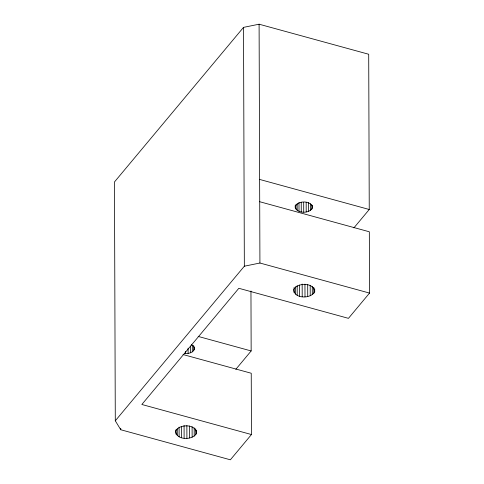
<?xml version="1.0" encoding="UTF-8"?>
<svg xmlns="http://www.w3.org/2000/svg" width="484" height="484" viewBox="0 0 484 484"><rect width="100%" height="100%" fill="white"/><g stroke="black" fill="none" stroke-linecap="round" stroke-linejoin="round"><path stroke-width="0.73" d="M184.41 353.477C188.04 353.798 192.783 353.024 194.453 349.345L194.501 347.917L193.848 346.532L191.313 344.681M295.21 207.733L295.258 206.299C298.519 200.509 309.542 200.449 312.591 206.456L312.543 207.89C309.367 214.231 294.841 213.831 295.198 205.494M196.625 433.259C196.238 423.863 179.461 423.706 175.589 431.026C175.97 440.422 192.747 440.579 196.625 433.259L196.613 430.27M314.709 291.804C314.322 282.408 297.551 282.245 293.673 289.565C294.06 298.961 310.831 299.124 314.709 291.804L314.697 288.809M353.913 227.867L369.25 209.493L368.705 54.256L259.097 24.2L243.512 27.376L114.46 181.972L115.295 420.796L120.758 429.744L230.366 459.8L251.456 434.541L251.238 373.243L183.006 354.53M115.295 420.796L244.347 266.2L259.926 263.024L369.54 293.08L369.328 231.782L259.714 201.725M235.829 369.322L251.16 350.948L250.954 291.011M369.54 293.08L348.456 318.345L238.842 288.289L141.842 404.485L251.456 434.541M259.636 179.437L369.25 209.493M198.174 336.422L251.16 350.948M313.814 287.351L313.838 293.328M312.531 205.652L312.543 207.89M312.277 286.455L312.307 294.677M311.775 204.78L311.793 209.257M310.377 203.734L310.401 210.455M310.19 285.288L310.226 295.754M308.453 202.421L308.483 211.375M307.691 284.525L307.733 296.486M306.166 202.245L306.197 211.95M304.95 284.114L304.999 296.819M303.692 202.427L303.722 212.131M302.161 284.029L302.204 296.734M301.229 202.203L301.266 211.901M299.511 285.028L299.554 296.244M298.985 202.33L299.021 211.29M297.146 203.613L297.17 210.334M297.182 285.651L297.212 295.367M295.845 204.635L295.863 209.112M295.325 286.697L295.349 294.175M294.072 287.508L294.091 292.741M259.097 24.2L259.926 263.024M243.512 27.376L244.347 266.2M195.73 428.806L195.748 434.789M194.447 347.107L194.453 349.345M194.193 427.91L194.223 436.132M193.685 345.491L193.703 350.719M192.293 345.195L192.317 351.91M192.1 426.743L192.136 437.209M190.375 346.114L190.4 352.83M189.601 425.981L189.643 437.941M188.094 348.184L188.113 353.405M186.866 425.569L186.909 438.274M185.632 351.348L185.638 353.586M184.077 425.484L184.12 438.195M181.427 426.483L181.464 437.699M179.092 427.106L179.128 436.822M177.241 428.903L177.265 435.63M175.988 429.713L176.007 434.202M120.752 428.249L120.758 429.744"/></g></svg>
